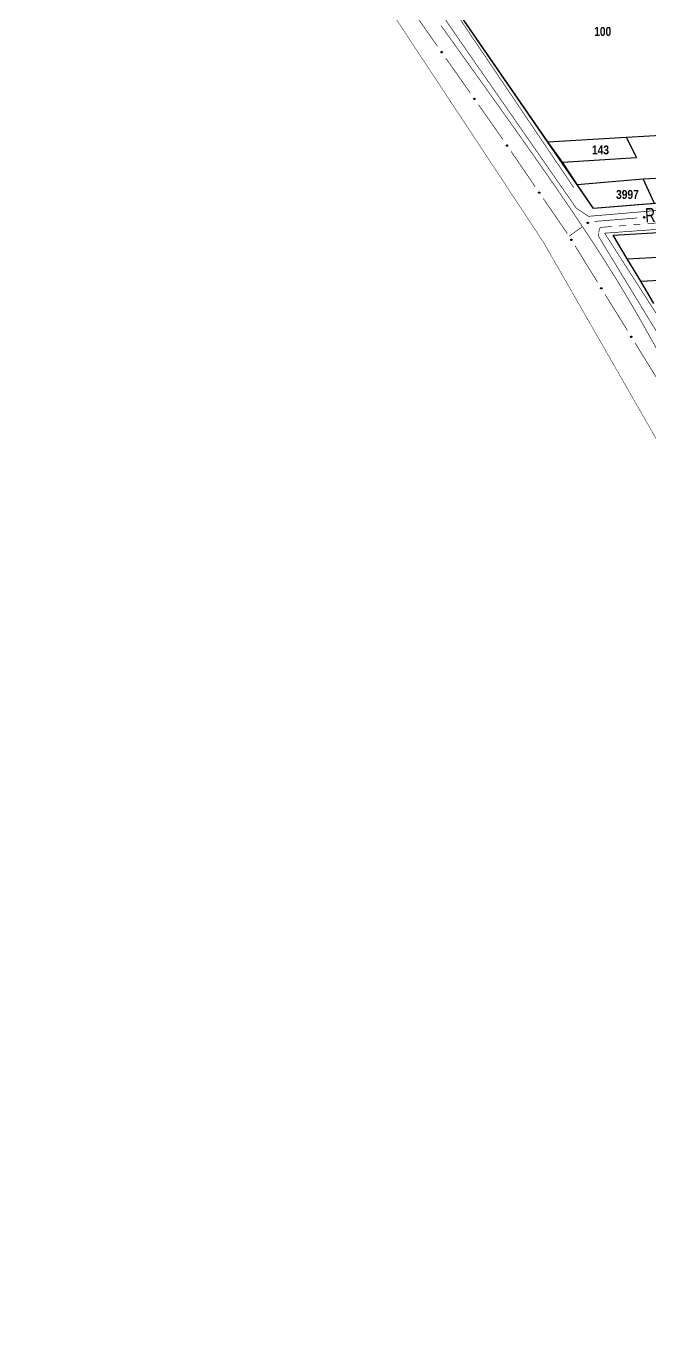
# Model space of a CAD drawing. Extents: x 204834 to 208707, y 4853033 to 4855981.
# Drawn here: x 205465.4 to 205640.3, y 4853521.1 to 4853890.3 of the extents above; entities that cross this region are included whole.
import ezdxf
from ezdxf.enums import TextEntityAlignment as Align

# ---------------------------------------------------------------- set-up
doc = ezdxf.new("R2010")
doc.units = 0
doc.header["$LTSCALE"] = 1.5
doc.header["$MEASUREMENT"] = 0
for name, pattern in [('PHANTOMX2', [5, 2.5, -0.5, 0.5, -0.5, 0.5, -0.5]), ('TRACO_05', [11, 7, -1, 0.5, -1, 0.5, -1]), ('TRACO_25', [8, 3, -1, 1, -1, 1, -1])]:
    doc.linetypes.add(name, pattern=pattern)
for name, color, linetype in [('CD-MALHA-LOTES', 40, 'CONTINUOUS'), ('HD-VALAS-DRENOS', 170, 'CONTINUOUS'), ('LM-LIM-SETOR-FISCAL', 7, 'CONTINUOUS'), ('RU-QUADRAS', 6, 'CONTINUOUS'), ('SV-EIXO-ROD-ESTR', 7, 'CONTINUOUS'), ('SV-EIXO-RUA-N-PAV', 6, 'CONTINUOUS'), ('SV-FX-DOM-EST', 20, 'CONTINUOUS'), ('SV-ROD-ESTADUAIS', 20, 'CONTINUOUS'), ('SV-RUA-NAO-PAV-S-GUIA-C-GUIA', 7, 'PHANTOMX2'), ('SV-TXT-RUA-N-PAV-S-GUIA-C-GUIA', 7, 'CONTINUOUS'), ('Th_NmrPort', 7, 'CONTINUOUS')]:
    doc.layers.add(name, color=color, linetype=linetype)
doc.styles.add('ARIAL', font='ARIAL.TTF')
doc.styles.get("Standard").update_dxf_attribs({"font": 'swisscbo.ttf'})
doc.linetypes.add('Limite', pattern='A,20,-3,[130,ltypeshp.shx,S=6.35,R=0,X=0,Y=0],-3,20', length=46)

msp = doc.modelspace()

# ---------------------------------------------------------------- linework, layer by layer
at = {"layer": 'CD-MALHA-LOTES', "linetype": 'Continuous', "flags": 128}
for points in [[(205611.74, 4853857.9), (205576.31, 4853909.36)], [(205611.74, 4853857.9), (205633.78, 4853859.21)], [(205633.78, 4853859.21), (205646.71, 4853859.98)], [(205636.62, 4853853.48), (205633.78, 4853859.21)], [(205615.82, 4853852.17), (205611.74, 4853857.9)], [(205615.82, 4853852.17), (205636.62, 4853853.48)], [(205619.96, 4853845.95), (205615.82, 4853852.17)], [(205619.96, 4853845.95), (205638.48, 4853847.54)], [(205638.48, 4853847.54), (205645.53, 4853847.88)], [(205641.66, 4853840.55), (205638.48, 4853847.54)], [(205624.52, 4853839.17), (205619.96, 4853845.95)], [(205641.66, 4853840.55), (205624.52, 4853839.17)], [(205630.05, 4853831.71), (205654.02, 4853833.05)], [(205634.04, 4853825.07), (205630.05, 4853831.71)], [(205634.04, 4853825.07), (205658.24, 4853826.32)], [(205637.86, 4853818.74), (205634.04, 4853825.07)], [(205637.86, 4853818.74), (205662.15, 4853820.07)], [(205641.45, 4853812.5), (205637.86, 4853818.74)]]:
    msp.add_lwpolyline(points, dxfattribs=at)
at = {"layer": 'HD-VALAS-DRENOS', "linetype": 'TRACO_05', "const_width": 0.18}
for points in [[(205619.06, 4853844.95), (205571.88, 4853914.89), (205558.19, 4853934.54), (205508.55, 4854005.2), (205501.99, 4854015.02), (205501.99, 4854015.01)], [(205752.55, 4853840.15), (205737.27, 4853839.74), (205713.16, 4853837.75), (205695.15, 4853836.7), (205692.92, 4853837.47), (205689.49, 4853837.2), (205686.33, 4853837.12), (205680.32, 4853836.79), (205673.79, 4853836.18), (205665.92, 4853834.32), (205657.27, 4853834.39), (205627.68, 4853832.24), (205643.71, 4853807.28), (205653.7, 4853790.41)]]:
    msp.add_lwpolyline(points, dxfattribs=at)
at = {"layer": 'LM-LIM-SETOR-FISCAL', "linetype": 'Limite', "ltscale": 0.1, "const_width": 0.13, "flags": 128}
msp.add_lwpolyline([(208132.13, 4853213.19), (208114.89, 4853209.76), (208079.6, 4853197.34), (208051.55, 4853180.72), (208025.58, 4853147.48), (208008.96, 4853121.51), (207990.27, 4853095.54), (207977.18, 4853074.27), (207977.18, 4853074.27), (207977.25, 4853074.22), (207977.18, 4853074.27), (207956.1, 4853085.93), (207945.82, 4853090.68), (207936.07, 4853099.64), (207925.79, 4853113.08), (207912.87, 4853122.04), (207901.27, 4853129.42), (207885.99, 4853134.43), (207866.22, 4853130.48), (207857.06, 4853117.3), (207855.74, 4853109.65), (207854.29, 4853104.12), (207849.81, 4853098.58), (207843.48, 4853094.63), (207832.35, 4853091.47), (207826.81, 4853088.04), (207822.46, 4853090.02), (207820.49, 4853094.5), (207817.85, 4853098.72), (207811.26, 4853102.27), (207805.07, 4853103.59), (207799.14, 4853104.38), (207790.7, 4853104.38), (207787.01, 4853100.03), (207786.62, 4853093.31), (207788.2, 4853087.12), (207790.57, 4853079.61), (207790.97, 4853071.24), (207790.84, 4853064.52), (207788.33, 4853057.66), (207782.8, 4853050.28), (207778.71, 4853047.25), (207773.44, 4853045.67), (207762.04, 4853043.3), (207754.13, 4853041.45), (207747.15, 4853035.92), (207736.87, 4853033.41), (207724.88, 4853033.81), (207719.34, 4853036.97), (207718.29, 4853046.46), (207718.15, 4853057.73), (207718.02, 4853064.06), (207716.7, 4853070.78), (207713.41, 4853075.39), (207708.27, 4853076.71), (207703.66, 4853075.26), (207699.7, 4853071.57), (207695.82, 4853066.3), (207691.07, 4853063.26), (207679.08, 4853063.26), (207668.54, 4853066.43), (207663.92, 4853071.17), (207660.23, 4853076.31), (207656.54, 4853081.71), (207653.12, 4853086.99), (207651.8, 4853094.76), (207650.35, 4853101.35), (207645.47, 4853108.07), (207638.75, 4853112.42), (207633.48, 4853114.13), (207625.51, 4853116.05), (207616.55, 4853118.55), (207607.72, 4853121.45), (207599.15, 4853123.03), (207589.26, 4853124.48), (207579.64, 4853122.9), (207567.98, 4853122.5), (207563.63, 4853123.29), (207559.41, 4853125.53), (207549.66, 4853131.07), (207540.31, 4853134.1), (207534.9, 4853135.16), (207526.34, 4853135.42), (207517.37, 4853134.63), (207509.86, 4853132.26), (207501.03, 4853132.12), (207496.16, 4853134.1), (207489.44, 4853138.19), (207485.09, 4853140.95), (207483.24, 4853145.3), (207433.38, 4853135.75), (207434.67, 4853127.72), (207426.82, 4853124.81), (207415.73, 4853122.98), (207396.77, 4853120.95), (207392.49, 4853119.11), (207387.47, 4853118.39), (207381.3, 4853117.24), (207376.56, 4853116.38), (207369.1, 4853115.23), (207357.97, 4853112.75), (207344.5, 4853111.15), (207333.42, 4853111.36), (207328.77, 4853111.37), (207320.7, 4853109.57), (207319.42, 4853105.86), (207317.92, 4853104.36), (207313.42, 4853103), (207306.84, 4853102), (207303.18, 4853099.75), (207300.74, 4853099.94), (207297.24, 4853101.27), (207294.36, 4853102.41), (207290.13, 4853102.41), (207285.91, 4853101.58), (207283.75, 4853100.66), (207281.89, 4853098.7), (207278.14, 4853097.67), (207267.11, 4853095.09), (207250.59, 4853091.4), (207242.24, 4853089.87), (207232.02, 4853089.01), (207225.74, 4853087.76), (207218.42, 4853086.81), (207208.78, 4853084.88), (207201.06, 4853083.36), (207192.55, 4853081.52), (207188.75, 4853080.47), (207183.81, 4853079.34), (207181.54, 4853078.81), (207178.97, 4853078.21), (207175.42, 4853077.24), (207161.51, 4853073.61), (207134.62, 4853067.5), (207121.18, 4853063.43), (207109.77, 4853060.98), (207083.02, 4853055.24), (207071.92, 4853053.66), (207063.04, 4853052.2), (207057.57, 4853051.22), (207048.59, 4853049.32), (207041.5, 4853047.9), (207028.02, 4853045.07), (207018.95, 4853043.22), (207009.04, 4853041.02), (207007.25, 4853052.87), (207006.42, 4853057.28), (207004.98, 4853065.92), (207003.06, 4853076.97), (207001.71, 4853082.51), (207000.15, 4853089.03), (206998.25, 4853095.75), (206995.98, 4853101.99), (206993.74, 4853107.81), (206987.39, 4853105.57), (206977.81, 4853100.47), (206967.6, 4853097.61), (206962.59, 4853093.58), (206958.92, 4853089.46), (206955.6, 4853082.5), (206950.01, 4853078.17), (206943.28, 4853074.5), (206936.66, 4853071.45), (206932.61, 4853069.6), (206929.01, 4853068.36), (206924.61, 4853067.87), (206920.58, 4853068.19), (206915.12, 4853068.72), (206902.95, 4853070.8), (206891.38, 4853067.85), (206880.4, 4853065.73), (206872.64, 4853064.04), (206858.24, 4853060.22), (206847.8, 4853057.54), (206840.17, 4853055.43), (206828.46, 4853052.32), (206822.53, 4853050.63), (206811.52, 4853047.66), (206803.01, 4853045.24), (206783.97, 4853039.27), (206779.35, 4853035.22), (206768.83, 4853039.64), (206726.11, 4853063.48), (206713.2, 4853068.45), (206676.44, 4853090.31), (206672.42, 4853095.9), (206668.43, 4853097.71), (206665.78, 4853098.35), (206614.27, 4853094.76), (206560.2, 4853092.06), (206527.07, 4853088.1), (206526.63, 4853090.28), (206436.89, 4853085.62), (206403.59, 4853083.9), (206378.69, 4853082.54), (206306.59, 4853077.18), (206281.43, 4853073.09), (206250.76, 4853068.13), (206249.32, 4853067.81), (206241.73, 4853106.06), (206174.74, 4853099.25), (206115.25, 4853096.39), (206097.24, 4853093.29), (206088.22, 4853093.5), (206047.56, 4853092.24), (205987.11, 4853086.63), (205973.22, 4853086.23), (205954.27, 4853084.91), (205875.14, 4853081.42), (205864.61, 4853080.53), (205796.33, 4853076.78), (205791.35, 4853076.88), (205760.46, 4853075.4), (205708.12, 4853073.2), (205697.96, 4853072.98), (205694.02, 4853072.84), (205648.48, 4853073.83), (205657.67, 4853139.89), (205663.09, 4853176.52), (205673.5, 4853240.08), (205679.81, 4853273), (205682.39, 4853291.1), (205686.45, 4853319.25), (205690.23, 4853344.16), (205693.06, 4853366.18), (205695.8, 4853385.06), (205698.77, 4853405.47), (205701.84, 4853427.15), (205703.38, 4853440.04), (205705.6, 4853461.25), (205707.13, 4853485.05), (205708.09, 4853504.93), (205707.25, 4853529.87), (205706.63, 4853547.82), (205704.33, 4853573.07), (205701.82, 4853593.22), (205697.65, 4853618.26), (205692.43, 4853645.81), (205685.96, 4853670.23), (205679.7, 4853691.73), (205670, 4853719.35), (205658.78, 4853745.51), (205610.54, 4853829.65), (205562.78, 4853902.04), (205476.94, 4854024.43), (205418.69, 4854109.18), (205356.81, 4854200.14), (205285.27, 4854304.56), (205232.63, 4854379.82), (205148.32, 4854500.33), (205059.6, 4854625.34), (204995.99, 4854716.47), (204934.98, 4854801.22), (204887.55, 4854871.19), (204871.08, 4854893.76), (204835.64, 4854946.28), (204834.25, 4854948.2), (204845.64, 4854959.83), (204876.75, 4854964.71), (204914.35, 4854970.84), (204996.87, 4854983.31), (205090.66, 4854997.71), (205105.98, 4854999.94), (205187.94, 4855012.05), (205245.94, 4855021.11), (205272.68, 4855025.85), (205289.82, 4855028.52), (205353.63, 4855038.1), (205379.87, 4855044.32), (205380.17, 4855053.59), (205399.55, 4855054.95), (205426.54, 4855056.03), (205437.99, 4855056.62), (205499.63, 4855060.67), (205539.31, 4855063.19), (205567.09, 4855064.98), (205582.41, 4855066.09), (205635.91, 4855070), (205692.95, 4855073.42), (205739.37, 4855076.32), (205755.85, 4855076.88), (205779.09, 4855078.91), (205796.39, 4855080.33), (205832.27, 4855082.2), (205855.36, 4855083.58), (205884.96, 4855084.97), (205904.85, 4855085.43), (205945.85, 4855088.06), (205975.45, 4855089.94), (205990.04, 4855090.61), (206010.45, 4855091.62), (206021.42, 4855091.93), (206022.38, 4855094.63), (206023.19, 4855099.07), (206023.73, 4855105.32), (206023.73, 4855114.57), (206023.61, 4855122.77), (206023.73, 4855128.91), (206023.31, 4855148.74), (206059.09, 4855155.08), (206090.43, 4855139.24), (206138.56, 4855111.07), (206178.75, 4855088.19), (206206.79, 4855072.52), (206222.46, 4855062.86), (206230.38, 4855057.64), (206237.19, 4855052.51), (206245.02, 4855046.96), (206277.61, 4855028.92), (206315.11, 4855009.06), (206322.43, 4855004.94), (206334.61, 4854998.15), (206344.05, 4854991.94), (206370.01, 4854978.16), (206377.13, 4854974.52), (206383.62, 4854970.88), (206391.86, 4854965.97), (206400.96, 4854960.99), (206409.67, 4854956.24), (206418.06, 4854951.81), (206428.03, 4854946.58), (206436.74, 4854941.99), (206446.39, 4854936.45), (206454.94, 4854931.86), (206463.33, 4854927.27), (206473.94, 4854921.41), (206483.44, 4854916.66), (206493.49, 4854911.28), (206502.2, 4854906.53), (206509.16, 4854902.73), (206517.55, 4854899.17), (206528.48, 4854896), (206549.69, 4854889.67), (206564.41, 4854883.97), (206567.2, 4854879.08), (206570.83, 4854883.26), (206576.05, 4854891.17), (206582.86, 4854902.57), (206588.24, 4854910.17), (206594.1, 4854919.67), (206601.38, 4854929.09), (206611.99, 4854937.95), (206625.76, 4854949.98), (206640.32, 4854965.18), (206646.34, 4854973.73), (206650.93, 4854980.7), (206656.31, 4854989.4), (206659.8, 4854993.84), (206666.37, 4855000.56), (206674.91, 4855008.32), (206682.51, 4855016.24), (206687.1, 4855021.3), (206689.8, 4855026.21), (206695.97, 4855035.87), (206702.46, 4855046.95), (206709.74, 4855060.01), (206715.44, 4855068.88), (206721.77, 4855075.21), (206727.79, 4855082.65), (206732.22, 4855088.66), (206736.5, 4855097.05), (206739.58, 4855106.79), (206740.85, 4855116.29), (206741.17, 4855125.63), (206741.64, 4855134.02), (206741.17, 4855142.09), (206742.12, 4855150.72), (206742.75, 4855160.06), (206742.43, 4855173.36), (206743.07, 4855183.81), (206745.76, 4855192.36), (206748.45, 4855197.74), (206758.11, 4855205.5), (206768.24, 4855208.82), (206775.2, 4855210.56), (206778.84, 4855212.3), (206783.44, 4855216.26), (206786.6, 4855221.64), (206789.29, 4855225.29), (206792.14, 4855229.4), (206795.63, 4855232.73), (206801.01, 4855234.47), (206808.45, 4855236.21), (206816.52, 4855237.63), (206822.22, 4855240.17), (206827.6, 4855242.54), (206831.4, 4855244.28), (206836.63, 4855244.44), (206839.95, 4855243.97), (206842.19, 4855243.65), (206845.62, 4855240.46), (206849.62, 4855235.99), (206854.58, 4855232.12), (206859.64, 4855229.78), (206864.76, 4855227.39), (206870.2, 4855225.04), (206874.73, 4855222.3), (206878.92, 4855219.29), (206882.98, 4855215.83), (206887.98, 4855212.7), (206893.95, 4855209.85), (206900.29, 4855207.85), (206907.15, 4855206.19), (206913.73, 4855205.04), (206920.81, 4855203.6), (206927.56, 4855201.94), (206933.6, 4855200.48), (206939.89, 4855199.17), (206945.67, 4855197.5), (206951.88, 4855196.77), (206955.65, 4855197.17), (206957.31, 4855197.34), (206961.86, 4855199.66), (206966.53, 4855198.43), (206972.05, 4855197.76), (206977.41, 4855196.39), (206983.23, 4855195.87), (206988.52, 4855195.58), (206994.38, 4855194.99), (206999.44, 4855194.4), (207005.61, 4855193.62), (207012.36, 4855193.6), (207017.57, 4855195.37), (207023.03, 4855199.41), (207027.73, 4855202.05), (207032.27, 4855204.91), (207036.83, 4855207.98), (207041.71, 4855210.66), (207047.65, 4855212.46), (207053.63, 4855214.05), (207060.03, 4855216.42), (207065.62, 4855219.18), (207071.3, 4855222.28), (207076, 4855226.44), (207079.82, 4855231.03), (207081.1, 4855236.76), (207082.6, 4855241.31), (207088.02, 4855243.94), (207090.58, 4855249.59), (207089.81, 4855256.18), (207088.3, 4855261.39), (207091.68, 4855264.78), (207096.44, 4855266.15), (207101.11, 4855269.63), (207105.02, 4855274.18), (207109.74, 4855275.56), (207115.56, 4855275.11), (207120.83, 4855274.22), (207125.84, 4855273.37), (207131.74, 4855271.63), (207137.13, 4855270.1), (207140.28, 4855270.08), (207149.52, 4855272.92), (207159.75, 4855279.15), (207168.21, 4855287.16), (207178.44, 4855293.84), (207190.46, 4855299.18), (207198.91, 4855306.29), (207210.48, 4855312.52), (207226.05, 4855320.31), (207238.96, 4855331.88), (207248.75, 4855350.57), (207250.97, 4855379.94), (207256.76, 4855404.86), (207263.43, 4855423.99), (207271.89, 4855446.69), (207282.57, 4855472.94), (207294.81, 4855494.97), (207326.84, 4855524.34), (207365.56, 4855558.16), (207387.07, 4855586.87), (207407.16, 4855615.16), (207422.96, 4855638.92), (207434.53, 4855666.07), (207438.09, 4855689.65), (207436.31, 4855734.15), (207437.65, 4855776.65), (207435.87, 4855804.68), (207437.2, 4855838.5), (207442.99, 4855862.09), (207450.11, 4855888.79), (207460.34, 4855908.81), (207484.89, 4855935.84), (207514.89, 4855951.47), (207555.87, 4855955.7), (207618.39, 4855944.29), (207657.68, 4855935.84), (207679.23, 4855930.77), (207701.08, 4855927.5), (207727.34, 4855933.29), (207757.59, 4855943.08), (207797.2, 4855948.42), (207840.36, 4855943.52), (207880.86, 4855931.06), (207908.47, 4855922.08), (207928.08, 4855916.75), (207978.98, 4855907.33), (207988.92, 4855905.77), (208022.36, 4855902.14), (208058.85, 4855901.25), (208090, 4855903.03), (208114.96, 4855908.68), (208130.68, 4855913.81), (208161.85, 4855928.41), (208188.89, 4855948.62), (208218.29, 4855981.06), (208246.45, 4855971.34), (208278.32, 4855947.49), (208315.9, 4855902.87), (208367.57, 4855812.45), (208407.49, 4855740.82), (208443.9, 4855682.11), (208501.44, 4855564.09), (208520.23, 4855513.59), (208554.28, 4855420.83), (208582.46, 4855346.85), (208608.3, 4855254.08), (208634.13, 4855164.83), (208662.31, 4855069.71), (208689.32, 4854981.64), (208696.37, 4854928.8), (208702.51, 4854871.1), (208702.64, 4854844.17), (208698.6, 4854815.34), (208685.17, 4854772.09), (208669.12, 4854736.78), (208666.53, 4854731.08), (208618.81, 4854675.16), (208569.26, 4854639.06), (208558.41, 4854631.16), (208530.44, 4854622.7), (208494.29, 4854611.78), (208442.09, 4854593.13), (208386.91, 4854561.82), (208367.53, 4854543.92), (208320.55, 4854507.76), (208301.91, 4854481.66), (208287, 4854448.85), (208272.08, 4854390.69), (208264.63, 4854342.97), (208264.41, 4854341.07), (208259.41, 4854296.74), (208259.41, 4854241.19), (208259.41, 4854191.98), (208256.43, 4854122.63), (208248.97, 4854065.96), (208232.56, 4854015.63), (208216.16, 4853966.42), (208198.26, 4853911.24), (208184.84, 4853872.46), (208177.39, 4853828.47), (208173.66, 4853792.31), (208166.95, 4853749.8), (208162.4, 4853719.3), (208164.42, 4853685.56), (208172.06, 4853630.34), (208197.55, 4853545.38), (208223.89, 4853510.55), (208245.13, 4853460.42), (208259.57, 4853406.68), (208260.42, 4853403.5), (208260.52, 4853398.64), (208261.27, 4853362.72), (208252.77, 4853293.05), (208222.19, 4853252.27), (208166.97, 4853226.79)], close=True, dxfattribs=at)
at = {"layer": 'RU-QUADRAS', "linetype": 'Continuous'}
msp.add_lwpolyline([(206527.56, 4854322.43), (206525.43, 4854312.71), (206392.02, 4854303.77), (206123.95, 4854293.28), (206093.42, 4854294.35), (206094.79, 4854085.44, -0.014882), (206098.49, 4853988.67), (206109.44, 4853887.38), (206108.01, 4853867.69), (206069.1, 4853867.16), (205963.54, 4853860.29), (205931.24, 4853859.63), (205931.07, 4853861.44), (205917.97, 4853860.73), (205917.98, 4853859.08), (205882.75, 4853858.58), (205727.84, 4853847.47), (205624.52, 4853839.17), (205576.31, 4853909.36, 0.007622), (205506.07, 4854013.73), (205416.8, 4854150.88)], format="xyb", dxfattribs=at)
msp.add_lwpolyline([(205641.45, 4853812.5), (205637.86, 4853818.74), (205634.04, 4853825.07), (205630.05, 4853831.71), (205630.05, 4853831.71), (205654.02, 4853833.05)], dxfattribs=at)
at = {"layer": 'SV-EIXO-ROD-ESTR', "const_width": 0.18}
for points in [[(205580.79, 4853884.67), (205573.9, 4853894.49)], [(205589.99, 4853871.58), (205583.09, 4853881.4)], [(205598.63, 4853859.27), (205592.29, 4853868.3)], [(205599.17, 4853858.48), (205598.63, 4853859.27)], [(205608.21, 4853845.27), (205601.43, 4853855.18)], [(205617.25, 4853832.07), (205610.47, 4853841.97)], [(205625.69, 4853818.48), (205619.38, 4853828.69)], [(205634.1, 4853804.87), (205627.79, 4853815.08)], [(205642.51, 4853791.25), (205636.2, 4853801.46)]]:
    msp.add_lwpolyline(points, dxfattribs=at)
at = {"layer": 'SV-EIXO-ROD-ESTR'}
for points in [[(205581.93, 4853882.85), (205581.89, 4853882.86), (205581.85, 4853882.88), (205581.82, 4853882.9), (205581.8, 4853882.93), (205581.78, 4853882.96), (205581.77, 4853882.99), (205581.76, 4853883.04), (205581.77, 4853883.08), (205581.79, 4853883.12), (205581.81, 4853883.15), (205581.84, 4853883.18), (205581.87, 4853883.19), (205581.91, 4853883.2), (205581.95, 4853883.21), (205582, 4853883.2), (205582.03, 4853883.18), (205582.06, 4853883.16), (205582.09, 4853883.13), (205582.1, 4853883.1), (205582.11, 4853883.07), (205582.12, 4853883.02), (205582.11, 4853882.98), (205582.09, 4853882.94), (205582.07, 4853882.91), (205582.04, 4853882.89), (205582.01, 4853882.87), (205581.98, 4853882.86), (205581.93, 4853882.85)], [(205591.13, 4853869.76), (205591.08, 4853869.77), (205591.04, 4853869.78), (205591.01, 4853869.81), (205590.99, 4853869.84), (205590.97, 4853869.87), (205590.96, 4853869.9), (205590.96, 4853869.94), (205590.97, 4853869.99), (205590.99, 4853870.03), (205591.01, 4853870.06), (205591.03, 4853870.08), (205591.06, 4853870.1), (205591.1, 4853870.11), (205591.14, 4853870.11), (205591.19, 4853870.1), (205591.23, 4853870.09), (205591.26, 4853870.07), (205591.28, 4853870.04), (205591.3, 4853870.01), (205591.31, 4853869.97), (205591.31, 4853869.93), (205591.3, 4853869.88), (205591.29, 4853869.84), (205591.26, 4853869.82), (205591.24, 4853869.79), (205591.21, 4853869.77), (205591.17, 4853869.76), (205591.13, 4853869.76)], [(205600.29, 4853856.65), (205600.24, 4853856.65), (205600.2, 4853856.67), (205600.18, 4853856.69), (205600.16, 4853856.72), (205600.14, 4853856.75), (205600.13, 4853856.79), (205600.12, 4853856.83), (205600.13, 4853856.88), (205600.15, 4853856.92), (205600.17, 4853856.95), (205600.2, 4853856.97), (205600.23, 4853856.99), (205600.27, 4853857), (205600.31, 4853857), (205600.36, 4853856.99), (205600.4, 4853856.97), (205600.42, 4853856.95), (205600.45, 4853856.92), (205600.46, 4853856.89), (205600.47, 4853856.86), (205600.48, 4853856.81), (205600.47, 4853856.77), (205600.45, 4853856.73), (205600.43, 4853856.7), (205600.4, 4853856.68), (205600.37, 4853856.66), (205600.34, 4853856.65), (205600.29, 4853856.65)], [(205609.33, 4853843.44), (205609.28, 4853843.45), (205609.24, 4853843.47), (205609.21, 4853843.49), (205609.19, 4853843.52), (205609.17, 4853843.55), (205609.16, 4853843.58), (205609.16, 4853843.63), (205609.17, 4853843.67), (205609.19, 4853843.71), (205609.21, 4853843.74), (205609.24, 4853843.77), (205609.27, 4853843.78), (205609.3, 4853843.79), (205609.35, 4853843.8), (205609.39, 4853843.79), (205609.43, 4853843.77), (205609.46, 4853843.75), (205609.48, 4853843.72), (205609.5, 4853843.69), (205609.51, 4853843.65), (205609.51, 4853843.61), (205609.5, 4853843.56), (205609.49, 4853843.52), (205609.46, 4853843.5), (205609.44, 4853843.47), (205609.41, 4853843.46), (205609.37, 4853843.44), (205609.33, 4853843.44)], [(205618.31, 4853830.21), (205618.26, 4853830.22), (205618.22, 4853830.24), (205618.2, 4853830.26), (205618.18, 4853830.29), (205618.16, 4853830.32), (205618.15, 4853830.36), (205618.15, 4853830.4), (205618.16, 4853830.45), (205618.18, 4853830.49), (205618.21, 4853830.51), (205618.23, 4853830.54), (205618.27, 4853830.55), (205618.3, 4853830.56), (205618.34, 4853830.56), (205618.39, 4853830.55), (205618.43, 4853830.53), (205618.46, 4853830.51), (205618.48, 4853830.48), (205618.49, 4853830.44), (205618.5, 4853830.41), (205618.5, 4853830.37), (205618.49, 4853830.32), (205618.47, 4853830.28), (205618.45, 4853830.26), (205618.42, 4853830.23), (205618.39, 4853830.22), (205618.35, 4853830.21), (205618.31, 4853830.21)], [(205626.72, 4853816.6), (205626.67, 4853816.61), (205626.63, 4853816.63), (205626.61, 4853816.65), (205626.59, 4853816.68), (205626.57, 4853816.71), (205626.56, 4853816.75), (205626.56, 4853816.79), (205626.57, 4853816.84), (205626.59, 4853816.87), (205626.62, 4853816.9), (205626.64, 4853816.92), (205626.67, 4853816.94), (205626.71, 4853816.95), (205626.75, 4853816.95), (205626.8, 4853816.94), (205626.84, 4853816.92), (205626.87, 4853816.89), (205626.89, 4853816.86), (205626.9, 4853816.83), (205626.91, 4853816.8), (205626.91, 4853816.76), (205626.9, 4853816.71), (205626.88, 4853816.67), (205626.86, 4853816.64), (205626.83, 4853816.62), (205626.8, 4853816.61), (205626.76, 4853816.6), (205626.72, 4853816.6)], [(205635.13, 4853802.98), (205635.08, 4853803), (205635.04, 4853803.01), (205635.01, 4853803.04), (205635, 4853803.07), (205634.98, 4853803.1), (205634.97, 4853803.13), (205634.97, 4853803.18), (205634.98, 4853803.22), (205635, 4853803.26), (205635.02, 4853803.29), (205635.05, 4853803.31), (205635.08, 4853803.33), (205635.12, 4853803.34), (205635.16, 4853803.34), (205635.21, 4853803.33), (205635.25, 4853803.31), (205635.27, 4853803.28), (205635.3, 4853803.25), (205635.31, 4853803.22), (205635.32, 4853803.19), (205635.32, 4853803.14), (205635.31, 4853803.1), (205635.29, 4853803.06), (205635.27, 4853803.03), (205635.24, 4853803.01), (205635.21, 4853802.99), (205635.17, 4853802.98), (205635.13, 4853802.98)]]:
    msp.add_lwpolyline(points, close=True, dxfattribs=at)
for points in [[(205581.93, 4853882.85), (205581.76, 4853883.04)], [(205581.98, 4853882.86), (205581.77, 4853883.08)], [(205581.96, 4853882.86), (205581.77, 4853883.06)], [(205581.91, 4853882.86), (205581.77, 4853883.01)], [(205581.89, 4853882.86), (205581.77, 4853882.99)], [(205581.99, 4853882.87), (205581.78, 4853883.1)], [(205581.86, 4853882.87), (205581.78, 4853882.97)], [(205581.85, 4853882.88), (205581.78, 4853882.96)], [(205582.01, 4853882.87), (205581.79, 4853883.12)], [(205582.02, 4853882.88), (205581.8, 4853883.13)], [(205582.04, 4853882.89), (205581.81, 4853883.15)], [(205582.05, 4853882.9), (205581.83, 4853883.17)], [(205582.07, 4853882.91), (205581.84, 4853883.18)], [(205582.08, 4853882.93), (205581.86, 4853883.18)], [(205582.09, 4853882.94), (205581.87, 4853883.19)], [(205582.1, 4853882.96), (205581.89, 4853883.2)], [(205582.11, 4853882.98), (205581.91, 4853883.2)], [(205582.11, 4853883), (205581.93, 4853883.2)], [(205582.12, 4853883.02), (205581.95, 4853883.21)], [(205582.11, 4853883.05), (205581.98, 4853883.2)], [(205582.11, 4853883.07), (205582, 4853883.2)], [(205582.11, 4853883.09), (205582.02, 4853883.19)], [(205582.1, 4853883.1), (205582.03, 4853883.18)], [(205591.13, 4853869.76), (205590.96, 4853869.94)], [(205591.1, 4853869.77), (205590.96, 4853869.91)], [(205591.08, 4853869.77), (205590.96, 4853869.9)], [(205591.17, 4853869.76), (205590.97, 4853869.99)], [(205591.15, 4853869.76), (205590.97, 4853869.96)], [(205591.06, 4853869.78), (205590.97, 4853869.88)], [(205591.04, 4853869.78), (205590.97, 4853869.87)], [(205591.19, 4853869.77), (205590.98, 4853870.01)], [(205591.21, 4853869.77), (205590.99, 4853870.03)], [(205591.22, 4853869.79), (205591, 4853870.04)], [(205591.24, 4853869.79), (205591.01, 4853870.06)], [(205591.25, 4853869.81), (205591.02, 4853870.07)], [(205591.26, 4853869.82), (205591.03, 4853870.08)], [(205591.27, 4853869.83), (205591.05, 4853870.09)], [(205591.29, 4853869.84), (205591.06, 4853870.1)], [(205591.29, 4853869.87), (205591.09, 4853870.1)], [(205591.3, 4853869.88), (205591.1, 4853870.11)], [(205591.3, 4853869.91), (205591.12, 4853870.11)], [(205591.31, 4853869.93), (205591.14, 4853870.11)], [(205591.31, 4853869.95), (205591.17, 4853870.1)], [(205591.31, 4853869.97), (205591.19, 4853870.1)], [(205591.3, 4853869.99), (205591.21, 4853870.09)], [(205591.3, 4853870.01), (205591.23, 4853870.09)], [(205600.29, 4853856.65), (205600.12, 4853856.83)], [(205600.34, 4853856.65), (205600.13, 4853856.88)], [(205600.31, 4853856.65), (205600.13, 4853856.85)], [(205600.27, 4853856.65), (205600.13, 4853856.8)], [(205600.24, 4853856.65), (205600.13, 4853856.79)], [(205600.35, 4853856.66), (205600.14, 4853856.89)], [(205600.22, 4853856.66), (205600.14, 4853856.76)], [(205600.2, 4853856.67), (205600.14, 4853856.75)], [(205600.37, 4853856.66), (205600.15, 4853856.92)], [(205600.38, 4853856.67), (205600.16, 4853856.93)], [(205600.4, 4853856.68), (205600.17, 4853856.95)], [(205600.41, 4853856.69), (205600.19, 4853856.96)], [(205600.43, 4853856.7), (205600.2, 4853856.97)], [(205600.44, 4853856.72), (205600.22, 4853856.98)], [(205600.45, 4853856.73), (205600.23, 4853856.99)], [(205600.46, 4853856.75), (205600.25, 4853856.99)], [(205600.47, 4853856.77), (205600.27, 4853857)], [(205600.47, 4853856.79), (205600.29, 4853857)], [(205600.48, 4853856.81), (205600.31, 4853857)], [(205600.47, 4853856.84), (205600.34, 4853856.99)], [(205600.47, 4853856.86), (205600.36, 4853856.99)], [(205600.47, 4853856.88), (205600.38, 4853856.98)], [(205600.46, 4853856.89), (205600.4, 4853856.97)], [(205609.33, 4853843.44), (205609.16, 4853843.63)], [(205609.28, 4853843.45), (205609.16, 4853843.58)], [(205609.37, 4853843.44), (205609.17, 4853843.67)], [(205609.35, 4853843.44), (205609.17, 4853843.65)], [(205609.3, 4853843.45), (205609.17, 4853843.6)], [(205609.26, 4853843.46), (205609.17, 4853843.56)], [(205609.24, 4853843.47), (205609.17, 4853843.55)], [(205609.39, 4853843.45), (205609.18, 4853843.69)], [(205609.41, 4853843.46), (205609.19, 4853843.71)], [(205609.42, 4853843.47), (205609.2, 4853843.72)], [(205609.44, 4853843.47), (205609.21, 4853843.74)], [(205609.45, 4853843.49), (205609.23, 4853843.75)], [(205609.46, 4853843.5), (205609.24, 4853843.77)], [(205609.47, 4853843.51), (205609.25, 4853843.77)], [(205609.49, 4853843.52), (205609.27, 4853843.78)], [(205609.5, 4853843.54), (205609.29, 4853843.78)], [(205609.5, 4853843.56), (205609.3, 4853843.79)], [(205609.51, 4853843.59), (205609.33, 4853843.79)], [(205609.51, 4853843.61), (205609.35, 4853843.8)], [(205609.51, 4853843.63), (205609.37, 4853843.78)], [(205609.51, 4853843.65), (205609.39, 4853843.79)], [(205609.5, 4853843.67), (205609.42, 4853843.77)], [(205609.5, 4853843.69), (205609.43, 4853843.77)], [(205618.31, 4853830.21), (205618.15, 4853830.4)], [(205618.26, 4853830.22), (205618.15, 4853830.36)], [(205618.35, 4853830.21), (205618.16, 4853830.45)], [(205618.33, 4853830.21), (205618.16, 4853830.42)], [(205618.28, 4853830.22), (205618.16, 4853830.37)], [(205618.24, 4853830.23), (205618.16, 4853830.33)], [(205618.22, 4853830.24), (205618.16, 4853830.32)], [(205618.37, 4853830.22), (205618.17, 4853830.46)], [(205618.39, 4853830.22), (205618.18, 4853830.49)], [(205618.4, 4853830.23), (205618.2, 4853830.5)], [(205618.42, 4853830.23), (205618.21, 4853830.51)], [(205618.43, 4853830.25), (205618.22, 4853830.53)], [(205618.45, 4853830.26), (205618.23, 4853830.54)], [(205618.46, 4853830.27), (205618.25, 4853830.54)], [(205618.47, 4853830.28), (205618.27, 4853830.55)], [(205618.48, 4853830.3), (205618.29, 4853830.55)], [(205618.49, 4853830.32), (205618.3, 4853830.56)], [(205618.49, 4853830.35), (205618.33, 4853830.56)], [(205618.5, 4853830.37), (205618.34, 4853830.56)], [(205618.5, 4853830.39), (205618.37, 4853830.55)], [(205618.5, 4853830.41), (205618.39, 4853830.55)], [(205618.5, 4853830.43), (205618.41, 4853830.53)], [(205618.49, 4853830.44), (205618.43, 4853830.53)], [(205626.72, 4853816.6), (205626.56, 4853816.79)], [(205626.69, 4853816.6), (205626.56, 4853816.76)], [(205626.67, 4853816.61), (205626.56, 4853816.75)], [(205626.76, 4853816.6), (205626.57, 4853816.84)], [(205626.74, 4853816.6), (205626.57, 4853816.81)], [(205626.65, 4853816.62), (205626.57, 4853816.72)], [(205626.63, 4853816.63), (205626.57, 4853816.71)], [(205626.78, 4853816.61), (205626.58, 4853816.85)], [(205626.8, 4853816.61), (205626.59, 4853816.87)], [(205626.81, 4853816.62), (205626.6, 4853816.88)], [(205626.83, 4853816.62), (205626.62, 4853816.9)], [(205626.84, 4853816.64), (205626.63, 4853816.91)], [(205626.86, 4853816.64), (205626.64, 4853816.92)], [(205626.87, 4853816.66), (205626.66, 4853816.93)], [(205626.88, 4853816.67), (205626.67, 4853816.94)], [(205626.89, 4853816.69), (205626.7, 4853816.94)], [(205626.9, 4853816.71), (205626.71, 4853816.95)], [(205626.9, 4853816.73), (205626.73, 4853816.95)], [(205626.91, 4853816.76), (205626.75, 4853816.95)], [(205626.91, 4853816.78), (205626.78, 4853816.94)], [(205626.91, 4853816.8), (205626.8, 4853816.94)], [(205626.9, 4853816.82), (205626.82, 4853816.92)], [(205626.9, 4853816.83), (205626.84, 4853816.92)], [(205635.13, 4853802.98), (205634.97, 4853803.18)], [(205635.1, 4853802.99), (205634.97, 4853803.15)], [(205635.08, 4853803), (205634.97, 4853803.13)], [(205635.17, 4853802.98), (205634.98, 4853803.22)], [(205635.15, 4853802.99), (205634.98, 4853803.2)], [(205635.06, 4853803.01), (205634.98, 4853803.11)], [(205635.04, 4853803.01), (205634.98, 4853803.1)], [(205635.19, 4853802.99), (205634.99, 4853803.24)], [(205635.21, 4853802.99), (205635, 4853803.26)], [(205635.22, 4853803.01), (205635.01, 4853803.27)], [(205635.24, 4853803.01), (205635.02, 4853803.29)], [(205635.25, 4853803.02), (205635.04, 4853803.3)], [(205635.27, 4853803.03), (205635.05, 4853803.31)], [(205635.28, 4853803.05), (205635.07, 4853803.32)], [(205635.29, 4853803.06), (205635.08, 4853803.33)], [(205635.3, 4853803.08), (205635.11, 4853803.33)], [(205635.31, 4853803.1), (205635.12, 4853803.34)], [(205635.31, 4853803.12), (205635.14, 4853803.33)], [(205635.32, 4853803.14), (205635.16, 4853803.34)], [(205635.32, 4853803.17), (205635.19, 4853803.32)], [(205635.32, 4853803.19), (205635.21, 4853803.33)], [(205635.31, 4853803.21), (205635.23, 4853803.31)], [(205635.31, 4853803.22), (205635.25, 4853803.31)]]:
    msp.add_lwpolyline(points, dxfattribs=at)
at = {"layer": 'SV-EIXO-RUA-N-PAV', "const_width": 0.18}
for points in [[(205636.81, 4853836.51), (205624.85, 4853835.53)], [(205621.32, 4853833.97), (205618.07, 4853831.64)], [(205618.07, 4853831.64), (205617.71, 4853831.39)]]:
    msp.add_lwpolyline(points, dxfattribs=at)
at = {"layer": 'SV-EIXO-RUA-N-PAV'}
for points in [[(205638.96, 4853836.57), (205638.93, 4853836.53), (205638.89, 4853836.51), (205638.86, 4853836.49), (205638.82, 4853836.49), (205638.79, 4853836.49), (205638.75, 4853836.5), (205638.72, 4853836.51), (205638.68, 4853836.55), (205638.65, 4853836.58), (205638.64, 4853836.62), (205638.63, 4853836.65), (205638.63, 4853836.69), (205638.64, 4853836.72), (205638.66, 4853836.76), (205638.69, 4853836.8), (205638.73, 4853836.82), (205638.76, 4853836.84), (205638.8, 4853836.84), (205638.83, 4853836.84), (205638.87, 4853836.83), (205638.9, 4853836.81), (205638.94, 4853836.78), (205638.97, 4853836.75), (205638.98, 4853836.71), (205638.98, 4853836.68), (205638.98, 4853836.64), (205638.98, 4853836.61), (205638.96, 4853836.57)], [(205623.13, 4853835.13), (205623.12, 4853835.08), (205623.1, 4853835.04), (205623.08, 4853835.01), (205623.05, 4853834.99), (205623.02, 4853834.97), (205622.99, 4853834.96), (205622.95, 4853834.96), (205622.9, 4853834.96), (205622.86, 4853834.98), (205622.83, 4853835), (205622.8, 4853835.03), (205622.79, 4853835.06), (205622.78, 4853835.1), (205622.77, 4853835.14), (205622.78, 4853835.19), (205622.8, 4853835.23), (205622.82, 4853835.25), (205622.85, 4853835.28), (205622.88, 4853835.3), (205622.91, 4853835.31), (205622.95, 4853835.31), (205623, 4853835.3), (205623.04, 4853835.29), (205623.07, 4853835.26), (205623.09, 4853835.24), (205623.11, 4853835.21), (205623.12, 4853835.17), (205623.13, 4853835.13)]]:
    msp.add_lwpolyline(points, close=True, dxfattribs=at)
for points in [[(205638.97, 4853836.75), (205638.63, 4853836.69)], [(205638.97, 4853836.73), (205638.63, 4853836.67)], [(205638.98, 4853836.71), (205638.63, 4853836.65)], [(205638.94, 4853836.78), (205638.64, 4853836.72)], [(205638.95, 4853836.77), (205638.64, 4853836.71)], [(205638.98, 4853836.7), (205638.64, 4853836.64)], [(205638.98, 4853836.68), (205638.64, 4853836.62)], [(205638.92, 4853836.8), (205638.65, 4853836.74)], [(205638.98, 4853836.66), (205638.65, 4853836.6)], [(205638.98, 4853836.64), (205638.65, 4853836.58)], [(205638.9, 4853836.81), (205638.66, 4853836.76)], [(205638.98, 4853836.63), (205638.67, 4853836.56)], [(205638.88, 4853836.82), (205638.68, 4853836.78)], [(205638.98, 4853836.61), (205638.68, 4853836.55)], [(205638.87, 4853836.83), (205638.69, 4853836.8)], [(205638.97, 4853836.59), (205638.7, 4853836.53)], [(205638.84, 4853836.84), (205638.72, 4853836.81)], [(205638.96, 4853836.57), (205638.72, 4853836.51)], [(205638.83, 4853836.84), (205638.73, 4853836.82)], [(205638.94, 4853836.55), (205638.74, 4853836.51)], [(205638.93, 4853836.53), (205638.75, 4853836.5)], [(205638.91, 4853836.52), (205638.78, 4853836.5)], [(205638.89, 4853836.51), (205638.79, 4853836.49)], [(205622.95, 4853835.31), (205622.77, 4853835.14)], [(205622.91, 4853835.31), (205622.78, 4853835.19)], [(205623, 4853835.3), (205622.78, 4853835.1)], [(205622.98, 4853835.3), (205622.78, 4853835.12)], [(205622.93, 4853835.3), (205622.78, 4853835.17)], [(205622.89, 4853835.3), (205622.79, 4853835.21)], [(205623.04, 4853835.29), (205622.79, 4853835.06)], [(205623.02, 4853835.29), (205622.79, 4853835.08)], [(205622.88, 4853835.3), (205622.8, 4853835.23)], [(205623.05, 4853835.27), (205622.8, 4853835.05)], [(205623.07, 4853835.26), (205622.8, 4853835.03)], [(205623.08, 4853835.25), (205622.82, 4853835.02)], [(205623.09, 4853835.24), (205622.83, 4853835)], [(205623.1, 4853835.22), (205622.85, 4853834.99)], [(205623.11, 4853835.21), (205622.86, 4853834.98)], [(205623.11, 4853835.19), (205622.88, 4853834.98)], [(205623.12, 4853835.17), (205622.9, 4853834.96)], [(205623.12, 4853835.15), (205622.92, 4853834.96)], [(205623.13, 4853835.13), (205622.95, 4853834.96)], [(205623.12, 4853835.1), (205622.97, 4853834.96)], [(205623.12, 4853835.08), (205622.99, 4853834.96)], [(205623.11, 4853835.06), (205623.01, 4853834.97)], [(205623.1, 4853835.04), (205623.02, 4853834.97)]]:
    msp.add_lwpolyline(points, dxfattribs=at)
at = {"layer": 'SV-FX-DOM-EST', "linetype": 'TRACO_25', "const_width": 0.18}
for points in [[(205619.71, 4853839.28), (205587.92, 4853885.02), (205570.72, 4853910.07), (205548.41, 4853941.97), (205521.53, 4853980.91), (205500.49, 4854013.5), (205501.25, 4854019.1)], [(205626.02, 4853831.25), (205641.32, 4853806.13), (205651.02, 4853790.46), (205652.35, 4853788.42)]]:
    msp.add_lwpolyline(points, dxfattribs=at)
at = {"layer": 'SV-ROD-ESTADUAIS', "const_width": 0.18}
for points in [[(205638.47, 4853806.57), (205636.99, 4853809.18), (205635.49, 4853811.78), (205633.96, 4853814.36), (205632.42, 4853816.93), (205631.63, 4853818.21), (205630.85, 4853819.49), (205630.06, 4853820.76), (205629.26, 4853822.03), (205628.46, 4853823.3), (205627.66, 4853824.57), (205626.85, 4853825.84), (205626.04, 4853827.1), (205625.22, 4853828.36), (205624.4, 4853829.62), (205623.58, 4853830.87), (205622.76, 4853832.12), (205621.93, 4853833.37), (205621.09, 4853834.62), (205620.26, 4853835.87), (205619.42, 4853837.12), (205618.58, 4853838.36), (205617.74, 4853839.6), (205616.89, 4853840.84), (205616.05, 4853842.08), (205615.2, 4853843.32), (205613.89, 4853845.23), (205613.04, 4853846.46), (205612.18, 4853847.69), (205611.33, 4853848.93), (205610.47, 4853850.16), (205609.61, 4853851.39), (205608.75, 4853852.62), (205607.89, 4853853.85), (205607.03, 4853855.08), (205606.16, 4853856.3), (205605.3, 4853857.53), (205604.43, 4853858.75), (205603.57, 4853859.98), (205602.7, 4853861.2), (205601.83, 4853862.43), (205600.96, 4853863.65), (205599.22, 4853866.09), (205597.48, 4853868.53), (205595.74, 4853870.98), (205593.99, 4853873.42), (205592.25, 4853875.86), (205590.5, 4853878.29), (205588.76, 4853880.73), (205587.01, 4853883.17), (205585.27, 4853885.61), (205583.52, 4853888.05), (205581.78, 4853890.5)], [(205660.63, 4853767.03), (205638.47, 4853806.57)]]:
    msp.add_lwpolyline(points, dxfattribs=at)
at = {"layer": 'SV-RUA-NAO-PAV-S-GUIA-C-GUIA', "linetype": 'TRACO_25', "const_width": 0.18}
msp.add_lwpolyline([(205619.71, 4853839.28), (205623.16, 4853836.97), (205665.98, 4853840.62), (205735.96, 4853846.22), (205784.01, 4853848.13), (205796.35, 4853849.58)], dxfattribs=at)
at = {"layer": 'SV-RUA-NAO-PAV-S-GUIA-C-GUIA', "const_width": 0.18}
for points in [[(205626.02, 4853831.25), (205626.05, 4853832.25)], [(205626.05, 4853832.25), (205626.07, 4853832.96)], [(205626.07, 4853832.96), (205626.18, 4853833.23)], [(205626.18, 4853833.23), (205626.45, 4853833.86)], [(205626.45, 4853833.86), (205629.75, 4853834.12)], [(205631.75, 4853834.27), (205633.74, 4853834.43)], [(205635.73, 4853834.58), (205637.73, 4853834.74)], [(205639.72, 4853834.9), (205645.7, 4853835.36)]]:
    msp.add_lwpolyline(points, dxfattribs=at)

# ---------------------------------------------------------------- texts
at = {"layer": 'SV-TXT-RUA-N-PAV-S-GUIA-C-GUIA', "style": 'ARIAL', "width": 0.7}
msp.add_text('RUA', height=4, rotation=4, dxfattribs=at).set_placement((205639.19, 4853835.23))
at = {"layer": 'Th_NmrPort', "color": 1}
for s, p in [('100', (205624.75, 4853888.87)), ('143', (205624.13, 4853855.61)), ('3997', (205630.89, 4853843.11))]:
    msp.add_text(s, height=2.5, dxfattribs=at).set_placement(p, align=Align.MIDDLE_LEFT)

doc.saveas('drawing.dxf')
